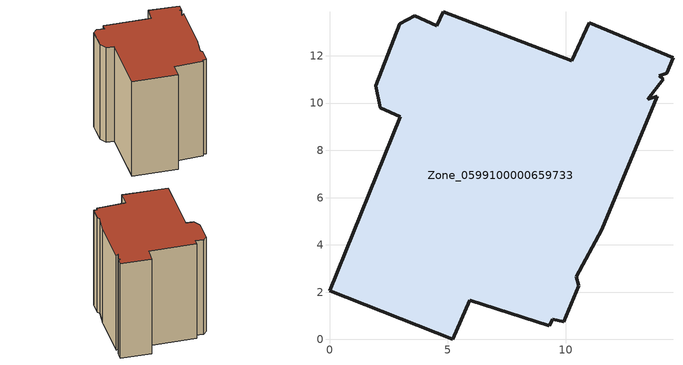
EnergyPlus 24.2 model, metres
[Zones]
Zone_0599100000659733
 floor ground (C_G): 14.12,11.01 13.46,10.15 13.86,10.28 11.53,4.65 10.43,2.66 10.54,2.27 9.91,0.74 9.44,0.85 9.29,0.58 5.93,1.65 5.22,0 0,2.06 3,9.42 2.14,9.81 1.96,10.73 2.98,13.35 3.6,13.69 4.53,13.26 4.82,13.87 10.24,11.79 10.98,13.39 14.53,11.91 14.26,11.27 13.95,11.16 z0
 wall outside (C_F): 2.98,13.35 1.96,10.73 2.14,9.81 3,9.42 0,2.06 5.22,0 5.93,1.65 9.29,0.58 9.44,0.85 9.91,0.74 10.54,2.27 10.43,2.66 11.53,4.65 13.86,10.28 13.46,10.15 14.12,11.01 13.95,11.16 14.26,11.27 14.53,11.91 10.98,13.39 10.24,11.79 4.82,13.87 4.53,13.26 3.6,13.69 2.98,13.35 z0:12.97
 roof outside (C_R): 13.46,10.15 14.12,11.01 13.95,11.16 14.26,11.27 14.53,11.91 10.98,13.39 10.24,11.79 4.82,13.87 4.53,13.26 3.6,13.69 2.98,13.35 1.96,10.73 2.14,9.81 3,9.42 0,2.06 5.22,0 5.93,1.65 9.29,0.58 9.44,0.85 9.91,0.74 10.54,2.27 10.43,2.66 11.53,4.65 13.86,10.28 z12.97
[BUILDING]
Pand.0599100000659733: North Axis=0; Terrain=City; Loads Convergence Tolerance Value=0.04; Temperature Convergence Tolerance Value=0.4; Solar Distribution=FullExterior; Maximum Number of Warmup Days=25; Minimum Number of Warmup Days=1
[Site:Location]
Rotterdam.The.Hague.AP_ZH_NLD Design_Conditions: Latitude=51.96; Longitude=4.45; Time Zone=1; Elevation=-4.5
[SITE:GROUNDTEMPERATURE:BUILDINGSURFACE]
18, 18, 18, 18, 18, 18, 18, 18, 18, 18, 18, 18
[MATERIAL] Thermal Absorptance=0.9; Solar Absorptance=0.7; Visible Absorptance=0.7
Name | Roughness | Thickness | Conductivity | Density | Specific Heat
G.D.1965 | MediumSmooth | 0.15 | 1 | 540 | 1210
F.D.1965 | Rough | 0.3 | 0.857143 | 1920 | 840
R.D.1965 | MediumRough | 0.2 | 0.08 | 1500 | 1000
[CONSTRUCTION]
C_G: G.D.1965
C_F: F.D.1965
C_R: R.D.1965
[ZONE]
Zone_0599100000659733: Type=1; Multiplier=1; Ceiling Height=Autocalculate; Volume=Autocalculate; Floor Area=autocalculate; Part of Total Floor Area=Yes
[ZONEINFILTRATION:DESIGNFLOWRATE]
Infil_Zone_0599100000659733: Zone or ZoneList or Space or SpaceList=Zone_0599100000659733; Schedule=AlwaysOn; Design Flow Rate Calculation Method=Flow/Area; Flow Rate per Floor Area=0.0042; Constant Term Coefficient=1; Temperature Term Coefficient=0; Velocity Term Coefficient=0; Velocity Squared Term Coefficient=0
[HVACTEMPLATE:ZONE:IDEALLOADSAIRSYSTEM]
Zone_0599100000659733: Maximum Heating Supply Air Temperature=50; Minimum Cooling Supply Air Temperature=13; Maximum Heating Supply Air Humidity Ratio=0.0156; Minimum Cooling Supply Air Humidity Ratio=0.0077; Heating Limit=NoLimit; Cooling Limit=NoLimit; Dehumidification Control Type=ConstantSensibleHeatRatio; Cooling Sensible Heat Ratio=0.7; Dehumidification Setpoint=60; Humidification Control Type=None; Humidification Setpoint=30; Outdoor Air Method=None; Outdoor Air Flow Rate per Person=0.00944; Outdoor Air Flow Rate per Zone Floor Area=0; Outdoor Air Flow Rate per Zone=0; Demand Controlled Ventilation Type=None; Outdoor Air Economizer Type=NoEconomizer; Heat Recovery Type=None; Sensible Heat Recovery Effectiveness=0.7; Latent Heat Recovery Effectiveness=0.65
[ZONECONTROL:THERMOSTAT]
ThermostatControl_Zone_0599100000659733: Zone or ZoneList=Zone_0599100000659733; Control Type Schedule=DualSetpointControlType; Control 1=Thermostat_Zone_0599100000659733; Temperature Difference Between Cutout And Setpoint=0
[THERMOSTATSETPOINT:DUALSETPOINT]
Thermostat_Zone_0599100000659733: Heating Setpoint Temperature Schedule=HeatingSetpoint_Zone_0599100000659733; Cooling Setpoint Temperature Schedule=CoolingSetpoint_Zone_0599100000659733
[SCHEDULE:COMPACT]
HeatingSetpoint_Zone_0599100000659733: Through: 12/31, For: AllDays, Until: 24:00, 21
CoolingSetpoint_Zone_0599100000659733: Through: 12/31, For: AllDays, Until: 24:00, 24
DualSetpointControlType: Through: 12/31, For: AllDays, Until: 24:00, 4
AlwaysOn: Through: 12/31, For: AllDays, Until: 24:00, 1
